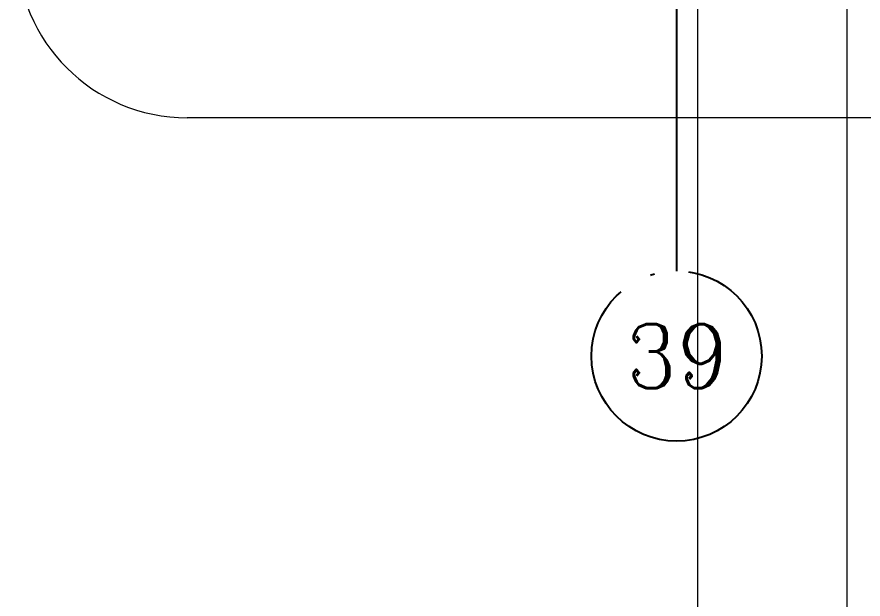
# Model space of a CAD drawing. Header units: metres. Extents: x 497148 to 498044, y 2998751 to 2999627.
# Drawn here: x 497769.93 to 497789.82, y 2999061.01 to 2999074.7 of the extents above; entities that cross this region are included whole.
import ezdxf
from ezdxf.enums import TextEntityAlignment as Align

# ---------------------------------------------------------------- set-up
doc = ezdxf.new("R2010")
doc.units = ezdxf.units.M
doc.linetypes.add('DOTE', pattern=[2.4200000000000004, 2, -0.2, 0.02, -0.2])
doc.layers.add('AXIS', color=253, linetype='DOTE')
doc.layers.add('AXIS_TEXT', color=7, linetype='Continuous')
doc.layers.add('桁架-管廊', color=6, linetype='Continuous', lineweight=0)
doc.layers.add('道路', color=4, linetype='Continuous', lineweight=15)
doc.styles.add('_TCH_AXIS', font='COMPLEX', dxfattribs={"bigfont": 'GBCBIG'})
doc.styles.add('COMPLEX', font='COMPLEX')

# ---------------------------------------------------------------- blocks, each defined once
blk = doc.blocks.new('_AXISO')
blk.add_circle((0, 0), 0.5)
at = {"layer": 'AXIS_TEXT', "style": 'COMPLEX', "width": 1.041666666666667}
blk.add_attdef('A', text='', height=0.56, dxfattribs=at).set_placement((-0.25, -0.28), (0.25, -0.28), align=Align.FIT)
blk = doc.blocks.new('新块')
at = {"layer": 'AXIS', "color": 3, "linetype": 'Continuous'}
blk.add_line((497785.434313934, 2999077.832702593), (497785.4343139339, 2999068.728685808), dxfattribs=at)
at = {"layer": '桁架-管廊', "linetype": 'ByBlock', "ltscale": 0.2}
for points in [[(497789.4343139344, 2999117.582702593), (497789.4343139344, 2999056.332702593)], [(497785.9343139339, 2999056.332702593), (497785.9343139339, 2999113.832702593)]]:
    blk.add_lwpolyline(points, dxfattribs=at)
at = {"layer": '道路', "linetype": 'ByBlock', "lineweight": 0, "ltscale": 0.2}
blk.add_line((497792.9341998972, 2999072.332702593), (497773.9343139338, 2999072.332702592), dxfattribs=at)
blk.add_arc((497773.9343139338, 2999076.332702592, 1.308944705535365e-05), 4, 180, 270, dxfattribs=at)
at = {"layer": 'AXIS', "color": 3, "linetype": 'Continuous'}
ref = blk.add_blockref('_AXISO', (497785.4343139339, 2999066.728685808), dxfattribs=dict(at, xscale=4, yscale=4, zscale=4))
ref.add_attrib('A', '39', dxfattribs={"layer": 'AXIS_TEXT', "color": 3, "linetype": 'Continuous', "height": 1.503251378140846, "style": '_TCH_AXIS'}).set_placement((497784.2531878511, 2999065.977060119), (497786.6154400168, 2999065.977060119), align=Align.FIT)

msp = doc.modelspace()

# ---------------------------------------------------------------- block references
msp.add_blockref('新块', (0, 0))

doc.saveas('drawing.dxf')
